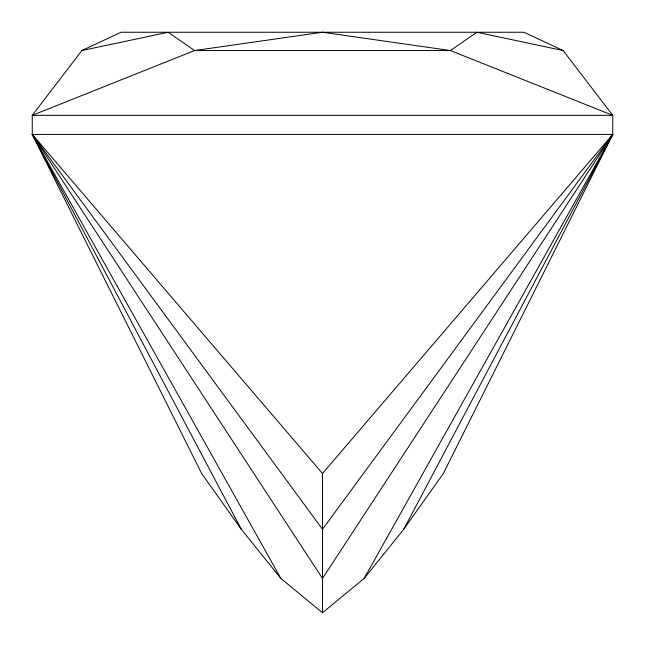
<?xml version="1.0" encoding="UTF-8"?>
<svg xmlns="http://www.w3.org/2000/svg" width="645" height="645" viewBox="0 0 645 645"><rect width="100%" height="100%" fill="white"/><g stroke="black" fill="none" stroke-linecap="round" stroke-linejoin="round"><path stroke-width="0.97" d="M403.73 529.247L612.75 134.41L612.75 115.358L563.125 50.552L524.03 32.25L120.97 32.25L81.875 50.552L32.25 115.358L32.25 134.41L201.659 473.495L241.27 529.247L280.873 578.452L322.5 612.75L364.127 578.452L403.73 529.247L443.341 473.495L612.75 134.41L32.25 134.41L241.27 529.247M364.127 578.452L612.75 134.41L322.5 473.495L322.5 612.75M81.875 50.552L168.168 32.25L194.572 50.552L450.428 50.552L612.75 115.358L32.25 115.358L194.572 50.552L322.5 32.25L450.428 50.552L476.832 32.25L563.125 50.552M322.5 473.495L32.25 134.41L280.873 578.452M612.75 134.41L322.5 578.452L32.25 134.41L322.5 529.247L612.75 134.41"/></g></svg>
